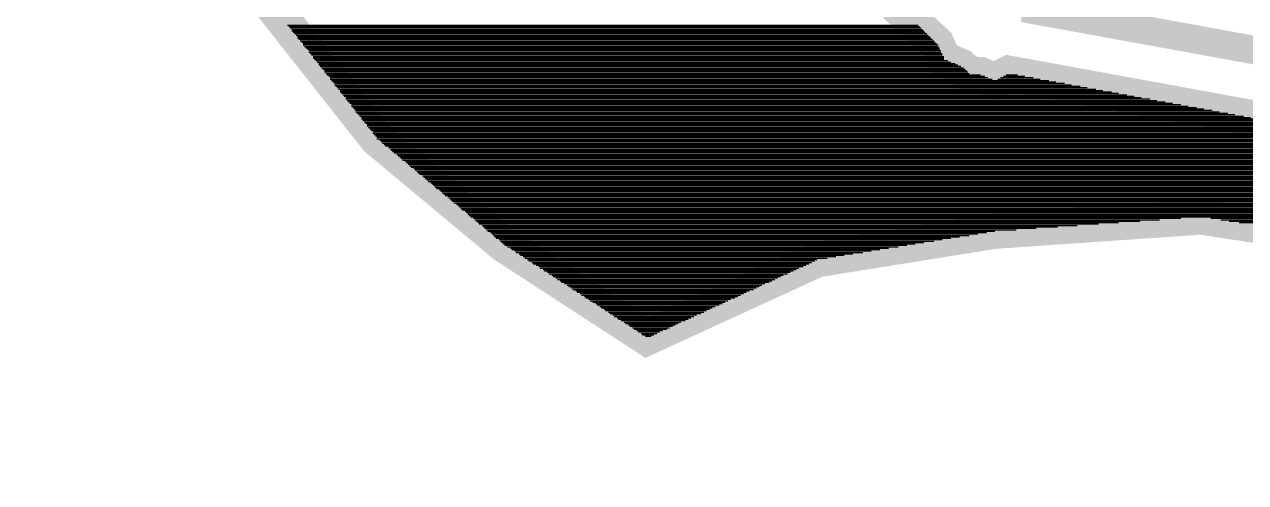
# Model space of a CAD drawing. Extents: x -0.98 to 0.98, y -0.97 to 0.97.
# Drawn here: x -0.98 to -0.12, y -0.959 to -0.637 of the extents above; entities that cross this region are included whole.
import ezdxf

# ---------------------------------------------------------------- set-up
doc = ezdxf.new("R2010")
doc.units = 0
doc.layers.get('0').update_dxf_attribs({"linetype": 'CONTINUOUS'})

msp = doc.modelspace()

# ---------------------------------------------------------------- linework, layer by layer
for points, const_width in [([(-0.882, 0.567), (-0.947, 0.437), (-0.967, 0.287), (-0.607, -0.082), (-0.587, -0.127), (-0.592, -0.167), (-0.757, -0.312), (-0.912, -0.442), (-0.862, -0.552), (-0.807, -0.622), (-0.732, -0.717), (-0.642, -0.792), (-0.542, -0.857), (-0.422, -0.802), (-0.297, -0.782), (-0.152, -0.772), (0.012, -0.797)], 0.025), ([(0.134, -0.748), (-0.287, -0.671), (-0.297, -0.676), (-0.307, -0.672), (-0.314, -0.672), (-0.321, -0.666), (-0.333, -0.661), (-0.338, -0.65), (-0.499, -0.499)], 0.025), ([(-0.888, -0.506), (-0.855, -0.56), (-0.82, -0.611), (-0.781, -0.659), (-0.74, -0.704), (-0.695, -0.746), (-0.648, -0.785), (-0.597, -0.822), (-0.544, -0.855)], 0.008), ([(-0.277, -0.625), (0.146, -0.702), (0.147, -0.697), (0.16, -0.649), (0.16, -0.613)], 0.02), ([(-0.543, -0.856), (-0.504, -0.837), (-0.464, -0.821), (-0.422, -0.806), (-0.378, -0.795), (-0.332, -0.785), (-0.285, -0.779), (-0.237, -0.774), (-0.188, -0.773)], 0.008), ([(0.321, -0.955), (0.269, -0.914), (0.213, -0.878), (0.153, -0.847), (0.122, -0.833), (0.09, -0.821), (0.057, -0.81), (0.024, -0.8), (-0.01, -0.792), (-0.044, -0.785), (-0.079, -0.78), (-0.115, -0.776), (-0.151, -0.774), (-0.188, -0.773)], 0.008)]:
    msp.add_lwpolyline(points, dxfattribs=dict(const_width=const_width))
for points in [[(-0.795, -0.637), (-0.351, -0.637)], [(-0.794, -0.638), (-0.35, -0.638)], [(-0.793, -0.639), (-0.349, -0.639)], [(-0.792, -0.64), (-0.348, -0.64)], [(-0.792, -0.641), (-0.347, -0.641)], [(-0.791, -0.642), (-0.346, -0.642)], [(-0.79, -0.643), (-0.345, -0.643)], [(-0.789, -0.644), (-0.344, -0.644)], [(-0.788, -0.645), (-0.343, -0.645)], [(-0.788, -0.646), (-0.342, -0.646)], [(-0.787, -0.647), (-0.341, -0.647)], [(-0.786, -0.648), (-0.34, -0.648)], [(-0.785, -0.649), (-0.339, -0.649)], [(-0.784, -0.65), (-0.338, -0.65)], [(-0.784, -0.651), (-0.337, -0.651)], [(-0.783, -0.652), (-0.337, -0.652)], [(-0.782, -0.653), (-0.336, -0.653)], [(-0.781, -0.654), (-0.336, -0.654)], [(-0.78, -0.655), (-0.335, -0.655)], [(-0.78, -0.656), (-0.335, -0.656)], [(-0.779, -0.657), (-0.334, -0.657)], [(-0.778, -0.658), (-0.334, -0.658)], [(-0.777, -0.659), (-0.333, -0.659)], [(-0.777, -0.66), (-0.333, -0.66)], [(-0.776, -0.661), (-0.333, -0.661)], [(-0.775, -0.662), (-0.33, -0.662)], [(-0.774, -0.663), (-0.328, -0.663)], [(-0.773, -0.664), (-0.325, -0.664)], [(-0.773, -0.665), (-0.323, -0.665)], [(-0.772, -0.666), (-0.321, -0.666)], [(-0.771, -0.667), (-0.319, -0.667)], [(-0.77, -0.668), (-0.318, -0.668)], [(-0.769, -0.669), (-0.317, -0.669)], [(-0.769, -0.67), (-0.316, -0.67)], [(-0.768, -0.671), (-0.315, -0.671)], [(-0.767, -0.672), (-0.307, -0.672)], [(-0.766, -0.673), (-0.304, -0.673)], [(-0.765, -0.674), (-0.302, -0.674)], [(-0.765, -0.675), (-0.299, -0.675)], [(-0.764, -0.676), (-0.259, -0.676)], [(-0.763, -0.677), (-0.254, -0.677)], [(-0.762, -0.678), (-0.248, -0.678)], [(-0.762, -0.679), (-0.243, -0.679)], [(-0.295, -0.675), (-0.265, -0.675)], [(-0.293, -0.674), (-0.27, -0.674)], [(-0.291, -0.673), (-0.276, -0.673)], [(-0.289, -0.672), (-0.281, -0.672)], [(-0.287, -0.671), (-0.287, -0.671)], [(-0.761, -0.68), (-0.237, -0.68)], [(-0.76, -0.681), (-0.232, -0.681)], [(-0.759, -0.682), (-0.226, -0.682)], [(-0.758, -0.683), (-0.221, -0.683)], [(-0.758, -0.684), (-0.215, -0.684)], [(-0.757, -0.685), (-0.21, -0.685)], [(-0.756, -0.686), (-0.204, -0.686)], [(-0.755, -0.687), (-0.199, -0.687)], [(-0.754, -0.688), (-0.194, -0.688)], [(-0.754, -0.689), (-0.188, -0.689)], [(-0.753, -0.69), (-0.183, -0.69)], [(-0.752, -0.691), (-0.177, -0.691)], [(-0.751, -0.692), (-0.172, -0.692)], [(-0.75, -0.693), (-0.166, -0.693)], [(-0.75, -0.694), (-0.161, -0.694)], [(-0.749, -0.695), (-0.155, -0.695)], [(-0.748, -0.696), (-0.15, -0.696)], [(-0.747, -0.697), (-0.144, -0.697)], [(-0.747, -0.698), (-0.139, -0.698)], [(-0.746, -0.699), (-0.133, -0.699)], [(-0.745, -0.7), (-0.128, -0.7)], [(-0.744, -0.701), (-0.122, -0.701)], [(-0.743, -0.702), (-0.117, -0.702)], [(-0.743, -0.703), (-0.112, -0.703)], [(-0.742, -0.704), (-0.106, -0.704)], [(-0.741, -0.705), (-0.101, -0.705)], [(-0.74, -0.706), (-0.095, -0.706)], [(-0.739, -0.707), (-0.09, -0.707)], [(-0.739, -0.708), (-0.084, -0.708)], [(-0.738, -0.709), (-0.079, -0.709)], [(-0.737, -0.71), (-0.073, -0.71)], [(-0.736, -0.711), (-0.068, -0.711)], [(-0.735, -0.712), (-0.062, -0.712)], [(-0.735, -0.713), (-0.057, -0.713)], [(-0.734, -0.714), (-0.051, -0.714)], [(-0.733, -0.715), (-0.046, -0.715)], [(-0.732, -0.716), (-0.04, -0.716)], [(-0.732, -0.717), (-0.035, -0.717)], [(-0.73, -0.718), (-0.03, -0.718)], [(-0.729, -0.719), (-0.024, -0.719)], [(-0.728, -0.72), (-0.019, -0.72)], [(-0.727, -0.721), (-0.013, -0.721)], [(-0.726, -0.722), (-0.008, -0.722)], [(-0.724, -0.723), (-0.002, -0.723)], [(-0.723, -0.724), (0.002, -0.724)], [(-0.722, -0.725), (0.008, -0.725)], [(-0.721, -0.726), (0.013, -0.726)], [(-0.72, -0.727), (0.019, -0.727)], [(-0.718, -0.728), (0.024, -0.728)], [(-0.717, -0.729), (0.03, -0.729)], [(-0.716, -0.73), (0.035, -0.73)], [(-0.715, -0.731), (0.041, -0.731)], [(-0.714, -0.732), (0.046, -0.732)], [(-0.712, -0.733), (0.051, -0.733)], [(-0.711, -0.734), (0.057, -0.734)], [(-0.71, -0.735), (0.062, -0.735)], [(-0.709, -0.736), (0.068, -0.736)], [(-0.708, -0.737), (0.073, -0.737)], [(-0.706, -0.738), (0.079, -0.738)], [(-0.705, -0.739), (0.084, -0.739)], [(-0.704, -0.74), (0.09, -0.74)], [(-0.703, -0.741), (0.095, -0.741)], [(-0.702, -0.742), (0.101, -0.742)], [(-0.7, -0.743), (0.106, -0.743)], [(-0.699, -0.744), (0.112, -0.744)], [(-0.698, -0.745), (0.117, -0.745)], [(-0.697, -0.746), (0.123, -0.746)], [(-0.696, -0.747), (0.128, -0.747)], [(-0.694, -0.748), (0.134, -0.748)], [(-0.693, -0.749), (0.137, -0.749)], [(-0.692, -0.75), (0.14, -0.75)], [(-0.691, -0.751), (0.143, -0.751)], [(-0.69, -0.752), (0.146, -0.752)], [(-0.688, -0.753), (0.677, -0.753)], [(-0.687, -0.754), (0.675, -0.754)], [(-0.686, -0.755), (0.674, -0.755)], [(-0.685, -0.756), (0.673, -0.756)], [(-0.684, -0.757), (0.672, -0.757)], [(-0.682, -0.758), (0.671, -0.758)], [(-0.681, -0.759), (0.67, -0.759)], [(-0.68, -0.76), (0.669, -0.76)], [(-0.679, -0.761), (0.668, -0.761)], [(-0.678, -0.762), (0.667, -0.762)], [(-0.676, -0.763), (0.666, -0.763)], [(-0.675, -0.764), (0.665, -0.764)], [(-0.674, -0.765), (0.664, -0.765)], [(-0.673, -0.766), (0.663, -0.766)], [(-0.672, -0.767), (0.662, -0.767)], [(-0.67, -0.768), (0.661, -0.768)], [(-0.669, -0.769), (0.66, -0.769)], [(-0.668, -0.77), (0.659, -0.77)], [(-0.667, -0.771), (0.658, -0.771)], [(-0.666, -0.772), (0.657, -0.772)], [(-0.664, -0.773), (-0.166, -0.773)], [(-0.145, -0.773), (0.655, -0.773)], [(-0.663, -0.774), (-0.181, -0.774)], [(-0.662, -0.775), (-0.195, -0.775)], [(-0.661, -0.776), (-0.21, -0.776)], [(-0.66, -0.777), (-0.224, -0.777)], [(-0.658, -0.778), (-0.239, -0.778)], [(-0.657, -0.779), (-0.253, -0.779)], [(-0.656, -0.78), (-0.268, -0.78)], [(-0.655, -0.781), (-0.282, -0.781)], [(-0.654, -0.782), (-0.297, -0.782)], [(-0.138, -0.774), (0.654, -0.774)], [(-0.132, -0.775), (0.652, -0.775)], [(-0.125, -0.776), (0.651, -0.776)], [(-0.652, -0.783), (-0.303, -0.783)], [(-0.651, -0.784), (-0.309, -0.784)], [(-0.65, -0.785), (-0.315, -0.785)], [(-0.649, -0.786), (-0.322, -0.786)], [(-0.648, -0.787), (-0.328, -0.787)], [(-0.646, -0.788), (-0.334, -0.788)], [(-0.645, -0.789), (-0.34, -0.789)], [(-0.644, -0.79), (-0.347, -0.79)], [(-0.643, -0.791), (-0.353, -0.791)], [(-0.642, -0.792), (-0.359, -0.792)], [(-0.64, -0.793), (-0.365, -0.793)], [(-0.638, -0.794), (-0.372, -0.794)], [(-0.637, -0.795), (-0.378, -0.795)], [(-0.635, -0.796), (-0.384, -0.796)], [(-0.634, -0.797), (-0.39, -0.797)], [(-0.632, -0.798), (-0.397, -0.798)], [(-0.631, -0.799), (-0.403, -0.799)], [(-0.629, -0.8), (-0.409, -0.8)], [(-0.628, -0.801), (-0.415, -0.801)], [(-0.626, -0.802), (-0.422, -0.802)], [(-0.625, -0.803), (-0.424, -0.803)], [(-0.623, -0.804), (-0.426, -0.804)], [(-0.622, -0.805), (-0.428, -0.805)], [(-0.62, -0.806), (-0.43, -0.806)], [(-0.618, -0.807), (-0.432, -0.807)], [(-0.617, -0.808), (-0.435, -0.808)], [(-0.615, -0.809), (-0.437, -0.809)], [(-0.614, -0.81), (-0.439, -0.81)], [(-0.612, -0.811), (-0.441, -0.811)], [(-0.611, -0.812), (-0.443, -0.812)], [(-0.609, -0.813), (-0.446, -0.813)], [(-0.608, -0.814), (-0.448, -0.814)], [(-0.606, -0.815), (-0.45, -0.815)], [(-0.605, -0.816), (-0.452, -0.816)], [(-0.603, -0.817), (-0.454, -0.817)], [(-0.602, -0.818), (-0.456, -0.818)], [(-0.6, -0.819), (-0.459, -0.819)], [(-0.598, -0.82), (-0.461, -0.82)], [(-0.597, -0.821), (-0.463, -0.821)], [(-0.595, -0.822), (-0.465, -0.822)], [(-0.594, -0.823), (-0.467, -0.823)], [(-0.592, -0.824), (-0.47, -0.824)], [(-0.591, -0.825), (-0.472, -0.825)], [(-0.589, -0.826), (-0.474, -0.826)], [(-0.588, -0.827), (-0.476, -0.827)], [(-0.586, -0.828), (-0.478, -0.828)], [(-0.585, -0.829), (-0.48, -0.829)], [(-0.583, -0.83), (-0.483, -0.83)], [(-0.582, -0.831), (-0.485, -0.831)], [(-0.58, -0.832), (-0.487, -0.832)], [(-0.578, -0.833), (-0.489, -0.833)], [(-0.577, -0.834), (-0.491, -0.834)], [(-0.575, -0.835), (-0.494, -0.835)], [(-0.574, -0.836), (-0.496, -0.836)], [(-0.572, -0.837), (-0.498, -0.837)], [(-0.571, -0.838), (-0.5, -0.838)], [(-0.569, -0.839), (-0.502, -0.839)], [(-0.568, -0.84), (-0.504, -0.84)], [(-0.566, -0.841), (-0.507, -0.841)], [(-0.565, -0.842), (-0.509, -0.842)], [(-0.563, -0.843), (-0.511, -0.843)], [(-0.562, -0.844), (-0.513, -0.844)], [(-0.56, -0.845), (-0.515, -0.845)], [(-0.558, -0.846), (-0.518, -0.846)], [(-0.557, -0.847), (-0.52, -0.847)], [(-0.555, -0.848), (-0.522, -0.848)], [(-0.554, -0.849), (-0.524, -0.849)], [(-0.552, -0.85), (-0.526, -0.85)], [(-0.551, -0.851), (-0.528, -0.851)], [(-0.549, -0.852), (-0.531, -0.852)], [(-0.548, -0.853), (-0.533, -0.853)], [(-0.546, -0.854), (-0.535, -0.854)], [(-0.545, -0.855), (-0.537, -0.855)], [(-0.543, -0.856), (-0.539, -0.856)], [(-0.542, -0.857), (-0.542, -0.857)]]:
    msp.add_lwpolyline(points)

doc.saveas('drawing.dxf')
